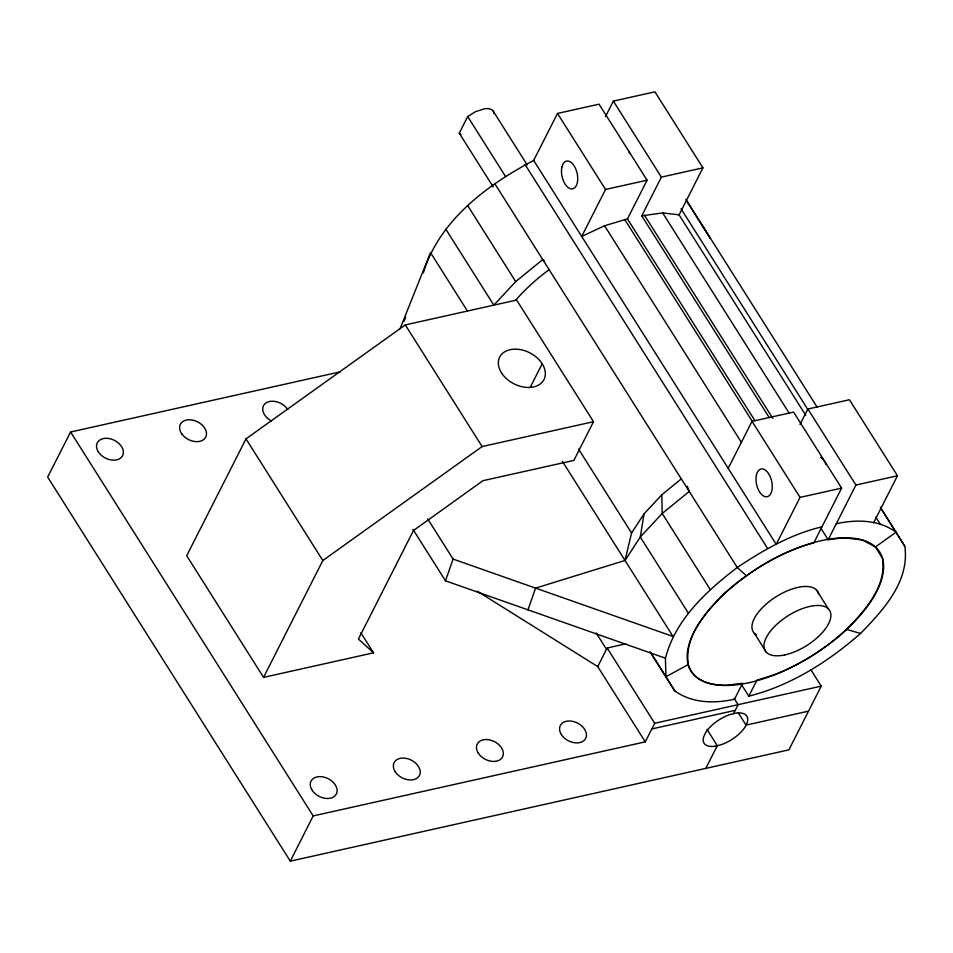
<?xml version="1.0" encoding="UTF-8"?>
<svg xmlns="http://www.w3.org/2000/svg" width="953" height="953" viewBox="0 0 953 953"><rect width="100%" height="100%" fill="white"/><g stroke="black" fill="none" stroke-linecap="round" stroke-linejoin="round"><path stroke-width="1.43" d="M681.598 478.632L661.811 494.774L644.002 513.917L640.297 537.027L625.025 560.459L535.586 588.12L527.962 609.837M625.025 560.459L631.565 532.977L644.002 513.917M423.346 272.915C439.166 220.453 487.197 184.953 533.668 160.426L557.505 113.443L599.056 104.175L647.087 180.2L627.455 218.904L604.559 225.754L581.699 236.451L605.536 189.468L647.087 180.2M650.875 652.817L665.98 676.737L688.257 664.563A111.549 51.569 -32.3 0 0 726.984 685.243L742.613 683.241L734.501 699.24C714.393 703.695 691.926 703.35 674.676 690.818L665.98 676.737L665.42 658.201L445.48 580.818L453.104 559.089L427.706 518.909M665.42 658.201C675.439 619.367 706.554 591.039 737.253 567.476C763.377 550.072 791.181 534.097 821.974 526.818M400.129 328.582L430.494 252.557L467.506 311.131M404.096 321.28L405.752 317.123M340.364 371.825L70.605 431.995L47.65 477.06L290.308 861.167L313.168 815.923L645.276 741.851L654.699 723.267L821.224 686.136L810.92 669.828M373.54 652.829L358.423 639.046L413.483 530.511L482.98 480.681L573.873 460.406L593.505 421.702L516.657 300.064L405.287 324.913L245.993 438.868L186.705 555.718L263.552 677.369L373.54 652.829L360.865 632.768M493.213 186.919L459.263 133.182L467.697 116.564L475.523 111.656L484.529 108.797A20.287 9.375 -32.3 0 1 493.952 113.526M263.552 677.369L322.829 560.519L482.135 446.552L593.505 421.702M605.5 116.588L613.351 101.101L654.914 91.833L702.933 167.859L679.096 214.842L805.797 415.389M530.416 386.978L542.197 363.76M769.238 417.64L641.75 215.831L661.382 177.127L702.933 167.859M645.276 741.851L597.722 666.588L607.156 648.004L625.847 643.835M728.199 468.34L752.036 421.357L793.587 412.089L841.618 488.115L813.862 542.805C780.304 551.847 750.166 570.776 724.256 593.6C705.816 612.505 684.099 635.996 688.257 664.563M800.02 424.49L807.882 409.016L849.433 399.748L897.464 475.773L873.627 522.756M841.618 488.115L800.055 497.383L776.23 544.366L533.668 160.426M290.308 861.167L705.78 768.392L717.299 745.687L720.718 744.853A25.35 11.722 -32.3 0 0 745.294 726.674L747.247 722.505A25.35 11.722 -32.3 0 0 735.609 713.189L730.117 714.536A25.35 11.722 -32.3 0 0 705.554 732.714L703.648 736.967A25.35 11.722 -32.3 0 0 715.238 746.199M733.536 713.702L738.11 704.672L734.155 698.394M740.922 683.694L748.796 696.166L756.908 680.18L774.241 674.819A111.549 51.569 -32.3 0 0 846.526 629.373C864.967 610.48 886.671 586.977 882.526 558.422L875.45 546.962L862.239 539.91L843.786 537.742L828.157 539.732L821.01 528.415M828.157 539.732L855.913 485.041L897.464 475.773M821.224 686.136L788.893 749.856L705.78 768.392M544.723 261.384L542.733 259.561L515.704 281.611L493.809 305.151L445.778 229.125M748.796 696.166C790.764 685.612 828.264 661.739 860.547 633.459C883.217 610.23 909.901 581.354 904.802 546.236L880.358 507.234M875.45 546.962L896.106 532.155C878.857 519.623 856.378 519.278 836.269 523.745M715.286 746.282L717.299 745.687L706.995 729.379M641.75 215.831L662.657 212.912L679.096 214.842M651.816 728.95L735.24 710.342M808.525 711.152L746.032 725.102L738.146 712.558M846.526 629.373L860.547 633.459M453.104 559.089L673.044 636.485L562.461 461.443M477.274 591.194L597.722 666.588M459.263 133.182L460.918 134.599M746.235 575.672L737.253 567.476L494.702 183.536M685.826 199.32L817.186 407.253M686.648 200.94L710.271 238.333L701.575 224.253M881.18 508.842L904.802 546.236M613.351 101.101L661.382 177.127M807.882 409.016L855.913 485.041M681.05 208.79L808.287 410.195M875.89 517.193L879.857 523.483M662.657 212.912L789.358 413.459M644.466 215.223L772.74 418.284M627.455 218.904L754.943 420.702M624.739 219.512L752.227 421.309M557.505 113.443L605.536 189.468M752.036 421.357L800.055 497.383M604.559 225.754L741.553 442.597M816.316 589.8L828.324 608.8M493.201 111.132L527.176 164.905M525.008 164.488L767.558 548.416M467.697 116.564L505.59 176.555M754.502 633.483L766.51 652.483M467.673 205.586L515.704 281.611M710.235 589.514L662.204 513.488L661.811 494.774M688.328 613.053L640.297 537.027L662.204 513.488L689.222 491.45L687.244 486.137M578.578 449.101L631.565 532.977M650.017 651.792L674.676 690.818M405.287 324.913L482.135 446.552M607.156 648.004L654.699 723.267M596.185 632.995L606.477 649.291M412.947 529.32L445.48 580.818M245.993 438.868L322.829 560.519M70.605 431.995L313.168 815.923M628.789 151.861A14.2 7.707 77.4 0 1 630.028 153.576M820.581 457.38A14.2 7.707 77.4 0 1 824.559 461.49M825.119 462.443A14.2 7.707 77.4 0 1 826.144 464.552M515.43 300.576A111.549 51.569 -32.3 0 1 549.381 269.449M756.456 634.924A38.025 17.583 -32.3 0 1 774.539 597.734A38.025 17.583 -32.3 0 1 818.603 593.779M271.569 421A14.2 9.947 26.9 0 1 265.863 403.048A14.2 9.947 26.9 0 1 287.794 409.576M756.444 474.916A14.2 7.707 77.4 0 0 765.64 496.763A14.2 7.707 77.4 0 0 770.298 476.893A14.2 7.707 77.4 0 0 756.444 474.916M561.925 167.001A14.2 7.707 77.4 0 0 571.121 188.861A14.2 7.707 77.4 0 0 575.767 168.979A14.2 7.707 77.4 0 0 561.925 167.001M749.415 682.598A111.549 51.569 -32.3 0 0 882.573 558.506A111.549 51.569 -32.3 0 0 724.232 593.814A111.549 51.569 -32.3 0 0 749.415 682.598M784.7 654.925A38.025 17.583 -32.3 0 0 830.611 612.779A38.025 17.583 -32.3 0 0 776.945 624.215A38.025 17.583 -32.3 0 0 784.7 654.925M501.481 372.837A24.849 17.416 26.9 0 0 542.209 382.165A24.849 17.416 26.9 0 0 521.827 349.906A24.849 17.416 26.9 0 0 501.481 372.837M311.655 789.489A14.2 9.947 26.9 0 0 334.884 795.934A14.2 9.947 26.9 0 0 324.508 777.255A14.2 9.947 26.9 0 0 311.655 789.489M395.161 771.62A14.2 9.947 26.9 0 0 418.438 776.945A14.2 9.947 26.9 0 0 406.788 758.505A14.2 9.947 26.9 0 0 395.161 771.62M478.263 753.084A14.2 9.947 26.9 0 0 501.54 758.409A14.2 9.947 26.9 0 0 489.89 739.969A14.2 9.947 26.9 0 0 478.263 753.084M561.365 734.549A14.2 9.947 26.9 0 0 584.642 739.873A14.2 9.947 26.9 0 0 573.003 721.433A14.2 9.947 26.9 0 0 561.365 734.549M98.314 451.829A14.2 9.947 26.9 0 0 121.591 457.154A14.2 9.947 26.9 0 0 109.94 438.725A14.2 9.947 26.9 0 0 98.314 451.829M182.035 434.199A14.2 9.947 26.9 0 0 205.229 437.951A14.2 9.947 26.9 0 0 191.91 419.963A14.2 9.947 26.9 0 0 182.035 434.199"/></g></svg>
